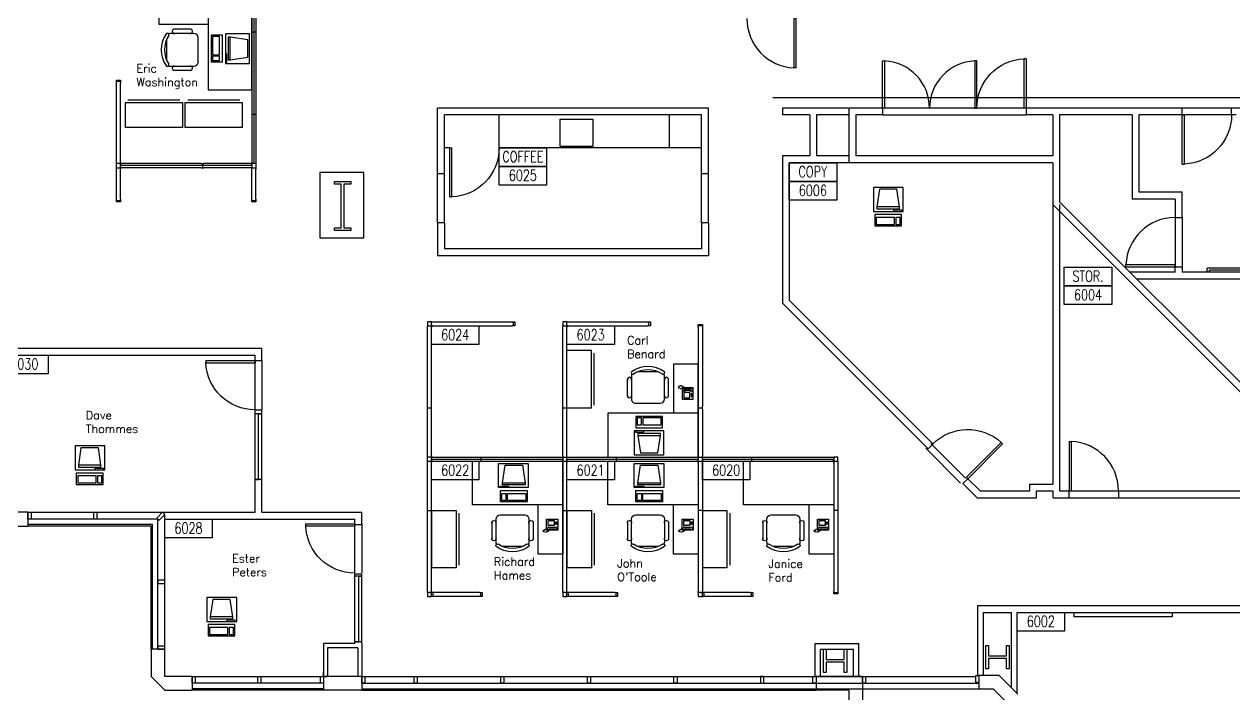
# Model space of a CAD drawing. Header units: inches. Extents: x 843 to 4631, y 843 to 3384.
# Drawn here: x 1351 to 2235, y 2443 to 2933 of the extents above; entities that cross this region are included whole.
import ezdxf
from ezdxf.enums import TextEntityAlignment as Align

# ---------------------------------------------------------------- set-up
doc = ezdxf.new("R2010")
doc.units = ezdxf.units.IN
doc.header["$MEASUREMENT"] = 0
doc.linetypes.add('HIDDEN', pattern=[0.375, 0.25, -0.125])
doc.layers.get('0').update_dxf_attribs({"linetype": 'CONTINUOUS'})
for name, color, linetype in [('A-DOOR-TRIM-3D', 7, 'CONTINUOUS'), ('CHAIRS', 4, 'CONTINUOUS'), ('CPU', 6, 'CONTINUOUS'), ('E-B-CORE', 8, 'CONTINUOUS'), ('E-B-FURR', 6, 'CONTINUOUS'), ('E-B-GLAZ', 8, 'CONTINUOUS'), ('E-B-MULL', 8, 'CONTINUOUS'), ('E-B-SHEL', 2, 'CONTINUOUS'), ('E-C-HEAD', 5, 'CONTINUOUS'), ('E-F-CASE', 4, 'CONTINUOUS'), ('E-F-DOOR', 3, 'CONTINUOUS'), ('E-F-PLMB', 2, 'CONTINUOUS'), ('E-F-SILL', 8, 'CONTINUOUS'), ('E-F-STAIR', 8, 'CONTINUOUS'), ('E-S-COLM', 8, 'CONTINUOUS'), ('EMPLOYEE', 1, 'CONTINUOUS'), ('FURNITURE', 3, 'CONTINUOUS'), ('PANELS_201', 6, 'CONTINUOUS'), ('PHONES', 4, 'CONTINUOUS'), ('RMNUM', 40, 'CONTINUOUS')]:
    doc.layers.add(name, color=color, linetype=linetype)
doc.styles.add('ARCHITXT', font='simplex.shx')
doc.styles.add('ROMANS', font='romans', dxfattribs={"width": 0.75, "height": 8})

# ---------------------------------------------------------------- blocks, each defined once
blk = doc.blocks.new('DR-36')
for p, q in [((0, 36), (0, 0)), ((0, 36), (1.5, 36)), ((1.5, 36), (1.5, 0)), ((0, 0), (1.5, 0))]:
    blk.add_line(p, q)
blk.add_arc((0, 0), 36, 0, 87.61406)
blk = doc.blocks.new('DR-69P')
for points in [[(1.5, 0), (0, 0), (0, 34.5), (1.5, 34.5)], [(67.5, 0), (69, 0), (69, 34.5), (67.5, 34.5)]]:
    blk.add_lwpolyline(points, close=True)
for centre, start, end in [((0, 0), 0, 87.51045), ((69, 0), 92.48955, 180)]:
    blk.add_arc(centre, 34.5, start, end)
blk = doc.blocks.new('RMNUM')
at = {"layer": 'RMNUM'}
blk.add_lwpolyline([(-16.33354, 6.674702), (18.388073, 6.674702), (18.388073, -6.982766), (-16.33354, -6.982766), (-16.33354, 6.674702)], dxfattribs=at)
at = {"layer": 'RMNUM', "style": 'ROMANS', "width": 0.75}
blk.add_attdef('NUMBER', text='', height=8, dxfattribs=at).set_placement((1.027267, 0.114097), align=Align.MIDDLE_CENTER)
blk = doc.blocks.new('DESK2')
for p, q in [((33, 0), (-33, 0)), ((-33, 0), (-33, -68)), ((33, -32), (33, 0)), ((-33, -32), (33, -32)), ((-15, -68), (-15, -32)), ((-33, -68), (-15, -68))]:
    blk.add_line(p, q)
blk = doc.blocks.new('CHAIR7')
for p, q in [((0, 9), (0, -9)), ((20, 12), (3, 12)), ((5.12, 15.04), (17.88, 15.04)), ((23, -7.44), (23, 7.44)), ((3, -12), (20, -12)), ((5.12, -15), (17.88, -15))]:
    blk.add_line(p, q)
for centre, radius, start, end in [((3, 9), 3, 90, 180), ((5.56, 13.54), 1.56, 73.7398, 286.2602), ((17.44, 13.54), 1.56, 253.7398, 106.2602), ((20, 9), 3, 62.41556, 90), ((22.34, 11.12), 1.1, 53.30994, 212.02741), ((4.82, 0), 19.64, 327.57575, 32.42425), ((7, 0), 20, 323.1301, 36.8699), ((3, -9), 3, 180, 270), ((5.56, -13.5), 1.56, 73.7398, 286.2602), ((17.44, -13.5), 1.56, 253.7398, 106.2602), ((20, -9), 3, 270, 297.58444), ((22.34, -11.12), 1.1, 147.97259, 306.69006)]:
    blk.add_arc(centre, radius, start, end)
blk = doc.blocks.new('RECTANG')
for p, q in [((1, 1), (0, 1)), ((0, 1), (0, 0)), ((1, 0), (1, 1)), ((0, 0), (1, 0))]:
    blk.add_line(p, q)
blk = doc.blocks.new('IBMAT', base_point=(61, 306))
for p, q in [((75, 307), (75, 306)), ((81, 307), (75, 307)), ((81, 306), (81, 307))]:
    blk.add_line(p, q)
at = {"xscale": 21, "yscale": 17, "zscale": 21}
blk.add_blockref('RECTANG', (61, 306), dxfattribs=at)
blk = doc.blocks.new('KEYBOARD', base_point=(60, 294))
for p, xscale, yscale, zscale in [((60, 294), 19, 8, 19), ((61, 295), 13, 5, 13), ((75, 295), 3, 5, 3)]:
    blk.add_blockref('RECTANG', p, dxfattribs=dict(xscale=xscale, yscale=yscale, zscale=zscale))
blk = doc.blocks.new('COMPUTER')
for p, q in [((-6.64, 16.23), (-8.5, 3.5)), ((6.08, 16.23), (-6.64, 16.23)), ((8, 3.5), (6.08, 16.23)), ((-8.5, 3.5), (-8.5, 2.04)), ((8, 3.5), (-8.5, 3.5)), ((-8.5, 2.04), (8, 2.04)), ((8, 2.04), (8, 3.5))]:
    blk.add_line(p, q)
at = {"xscale": 1.033846153846154, "yscale": 1.033846153846154, "zscale": 1.033846153846154}
for name, p in [('IBMAT', (-10.86, 0)), ('KEYBOARD', (-10.05, -10.5))]:
    blk.add_blockref(name, p, dxfattribs=at)
blk = doc.blocks.new('FC42X18D')
for p, q in [((-21, 0), (-21, -18)), ((-21, 0), (21, 0)), ((21, -18), (21, 0)), ((-21, -18), (21, -18)), ((-19, -20), (19, -20))]:
    blk.add_line(p, q)
blk = doc.blocks.new('FNPHONE')
for p, q in [((-9.1, 0.22), (-9.7, 0.02)), ((-8.9, 0.62), (-9.5, 0.42)), ((-8.7, 1.02), (-9.3, 0.82)), ((-8.5, 1.42), (-9.1, 1.22)), ((-8.3, 1.82), (-8.9, 1.62)), ((-7.14, 0.56), (-7.5, -0.58)), ((-7.29, 6.54), (-7.29, 1.54)), ((-6.29, 6.54), (-6.29, 1.54)), ((-3.87, 4.85), (-3.87, 4.85)), ((-3.87, 3.91), (-3.87, 3.91)), ((-3.87, 2.97), (-3.87, 2.97)), ((-3.87, 2.03), (-3.87, 2.03)), ((-2.94, 4.85), (-2.94, 4.85)), ((-2.94, 3.91), (-2.94, 3.91)), ((-2.94, 2.97), (-2.94, 2.97)), ((-2.94, 2.03), (-2.94, 2.03)), ((-2, 4.85), (-2, 4.85)), ((-2, 3.91), (-2, 3.91)), ((-2, 2.97), (-2, 2.97)), ((-2, 2.03), (-2, 2.03)), ((-9.3, -0.18), (-9.9, -0.38)), ((-9.3, -0.58), (-9.9, -0.78)), ((-9.3, -0.98), (-9.9, -1.18)), ((-9.3, -1.38), (-9.9, -1.58)), ((-9.1, -1.78), (-9.7, -1.98)), ((-8.9, -2.18), (-9.5, -2.38)), ((-8.43, -2.46), (-9.03, -2.66)), ((-7.9, -1.98), (-8.5, -2.18)), ((-7.7, -1.58), (-8.3, -1.78)), ((-7.5, -1.18), (-8.1, -1.38)), ((-7.3, -0.78), (-7.9, -0.98))]:
    blk.add_line(p, q)
for centre, start, end in [((-6.79, 6.54), 298.49146, 241.50854), ((-6.79, 1.54), 118.49146, 61.50854)]:
    blk.add_arc(centre, 1.05, start, end)
for p, xscale, yscale, zscale in [((-8.21, 0), 8.20528234483245, 8.104073169521023, 8.20528234483245), ((-4.81, 1.25), 3.75, 4.375, 3.75), ((-4.03, 6.72), 2.03125, 0.46875, 2.03125)]:
    blk.add_blockref('RECTANG', p, dxfattribs=dict(xscale=xscale, yscale=yscale, zscale=zscale))

msp = doc.modelspace()

# ---------------------------------------------------------------- linework, layer by layer
msp.add_line((1910.44, 2797.33), (1910.44, 2797.33))
at = {"layer": 'A-DOOR-TRIM-3D'}
for p, q in [((1659.39, 2822.61), (1659.39, 2822.61, 97.5)), ((1664.39, 2822.61), (1664.39, 2822.61, 97.5))]:
    msp.add_line(p, q, dxfattribs=at)
at = {"layer": 'E-B-CORE'}
for p, q in [((1954, 2871.61), (1954, 2831.61)), ((1978.5, 2871.61), (1954, 2871.61)), ((1959, 2866.61), (1959, 2836.61)), ((1978.5, 2866.61), (1959, 2866.61)), ((1978.5, 2871.61), (1978.5, 2866.61)), ((2108, 2871.61), (2083.5, 2871.61)), ((2083.5, 2871.61), (2083.5, 2866.61)), ((2103, 2866.61), (2083.5, 2866.61)), ((2103, 2866.61), (2103, 2836.61)), ((2197.75, 2871.61), (2108, 2871.61)), ((2161, 2866.61), (2108, 2866.61)), ((2108, 2866.61), (2108, 2803.11)), ((2161, 2866.61), (2161, 2805)), ((2166, 2866.61), (2166, 2810)), ((2197.75, 2866.61), (2166, 2866.61)), ((2197.75, 2866.61), (2197.75, 2871.61)), ((2489.01, 2871.61), (2233.75, 2871.61)), ((2233.75, 2866.61), (2233.75, 2871.61)), ((2237, 2866.61), (2233.75, 2866.61)), ((2103, 2831.61), (1954, 2831.61)), ((2103, 2836.61), (1959, 2836.61)), ((2103, 2831.61), (2103, 2801.04)), ((2257.11, 2654), (2108, 2803.11)), ((2192.53, 2805), (2161, 2805)), ((2197.53, 2810), (2166, 2810)), ((2192.53, 2805), (2192.53, 2791.61)), ((2197.53, 2791.61), (2197.53, 2810)), ((2255.04, 2649), (2103, 2801.04)), ((2192.53, 2791.61), (2197.53, 2791.61)), ((2192.53, 2751.61), (2159.5, 2751.61)), ((2192.53, 2751.61), (2192.53, 2755.61)), ((2192.53, 2755.61), (2197.53, 2755.61)), ((2197.53, 2755.61), (2197.53, 2751.61)), ((2407.01, 2751.61), (2197.53, 2751.61)), ((2412.01, 2746.61), (2164.5, 2746.61))]:
    msp.add_line(p, q, dxfattribs=at)
at = {"layer": 'E-B-FURR'}
for p, q in [((1851.39, 2871.61), (1653.39, 2871.61)), ((1653.39, 2823.61), (1653.39, 2871.61)), ((1846.39, 2866.61), (1658.39, 2866.61)), ((1658.39, 2823.61), (1658.39, 2866.61)), ((1846.39, 2823.61), (1846.39, 2866.61)), ((1851.39, 2823.61), (1851.39, 2871.61)), ((1953.39, 2871.61), (1905.39, 2871.61)), ((1905.39, 2871.61), (1905.39, 2866.61)), ((1925.39, 2866.61), (1905.39, 2866.61)), ((1925.39, 2866.61), (1925.39, 2836.61)), ((1930.39, 2866.61), (1930.39, 2836.61)), ((1953.39, 2866.61), (1930.39, 2866.61)), ((1925.39, 2836.61), (1905.39, 2836.61)), ((1905.39, 2836.61), (1905.39, 2729.02)), ((1953.39, 2831.61), (1910.39, 2831.61)), ((1910.39, 2831.61), (1910.39, 2731.09)), ((1953.39, 2836.61), (1930.39, 2836.61)), ((1658.39, 2823.61), (1653.39, 2823.61)), ((1851.39, 2823.61), (1846.39, 2823.61)), ((2103, 2801.04), (2103, 2596.61)), ((2108, 2801.04), (2108, 2591.61)), ((1653.39, 2787.61), (1653.39, 2763.61)), ((1658.39, 2787.61), (1653.39, 2787.61)), ((1658.39, 2787.61), (1658.39, 2768.61)), ((1846.39, 2787.61), (1846.39, 2768.61)), ((1851.39, 2787.61), (1846.39, 2787.61)), ((1851.39, 2787.61), (1851.39, 2763.61)), ((1846.39, 2768.61), (1658.39, 2768.61)), ((1851.39, 2763.61), (1653.39, 2763.61)), ((1905.39, 2729.02), (2011.93, 2622.48)), ((1910.39, 2731.09), (2015.48, 2626)), ((1332.64, 2696), (1525, 2696)), ((1334, 2691), (1520, 2691)), ((1520, 2687), (1520, 2691)), ((1525, 2687), (1525, 2696)), ((1520, 2687), (1525, 2687)), ((1520, 2576), (1520, 2651)), ((1520, 2651), (1525, 2651)), ((1525, 2576), (1525, 2651)), ((2015.6, 2626.13), (2011.93, 2622.48)), ((2040.97, 2600.59), (2037.38, 2597.02)), ((2040.93, 2600.55), (2049.87, 2591.61)), ((2037.38, 2597.02), (2047.8, 2586.61)), ((2049.88, 2591.61), (2086.25, 2591.61)), ((2086.25, 2596.61), (2103, 2596.61)), ((2086.25, 2591.61), (2086.25, 2596.61)), ((2091.25, 2586.49), (2091.25, 2591.61)), ((2091.25, 2591.61), (2103.25, 2591.61)), ((2103.25, 2586.49), (2103.25, 2591.61)), ((2108, 2591.61), (2114.88, 2591.61)), ((2114.88, 2591.82), (2114.88, 2586.61)), ((2150.98, 2591.82), (2150.98, 2586.61)), ((2150.98, 2591.61), (2249.31, 2591.61)), ((2047.81, 2586.61), (2091.25, 2586.61)), ((2103.25, 2586.61), (2114.88, 2586.61)), ((2150.98, 2586.61), (2276.77, 2586.61)), ((1354, 2576), (1452.41, 2576)), ((1452.41, 2576), (1520, 2576)), ((1454, 2476), (1454, 2574.41)), ((1525, 2576), (1598, 2576)), ((1598, 2567), (1598, 2576)), ((1454, 2571), (1593, 2571)), ((1593, 2567), (1593, 2571)), ((1593, 2567), (1598, 2567)), ((1593, 2480), (1593, 2531)), ((1593, 2531), (1598, 2531)), ((1598, 2480), (1598, 2531)), ((2048.39, 2456.63), (2048.39, 2507.85)), ((2048.39, 2507.85), (2255.31, 2507.85)), ((2052.39, 2456.63), (2052.39, 2502.85)), ((2052.39, 2502.85), (2072.97, 2502.85)), ((2072.97, 2447.57), (2072.97, 2502.85)), ((2076.97, 2443.57), (2076.97, 2502.85)), ((2076.97, 2502.85), (2252.25, 2502.85)), ((2118.42, 2502.58), (2118.42, 2499.58)), ((2190.42, 2502.58), (2190.42, 2499.58)), ((2190.42, 2499.58), (2118.42, 2499.58)), ((1570, 2480), (1570, 2456)), ((1593, 2480), (1570, 2480)), ((1573, 2477), (1573, 2456)), ((1595, 2477), (1573, 2477)), ((1595, 2477), (1595, 2456)), ((1598, 2480), (1598, 2456)), ((1929.39, 2456), (1929.39, 2480)), ((1929.39, 2480), (1961.39, 2480)), ((1933.39, 2456), (1933.39, 2476)), ((1933.39, 2476), (1957.39, 2476)), ((1957.39, 2456), (1957.39, 2476)), ((1961.39, 2456), (1961.39, 2480)), ((1474, 2456), (1572.41, 2456)), ((1598, 2456), (2046.73, 2456))]:
    msp.add_line(p, q, dxfattribs=at)
msp.add_lwpolyline([(1599.39, 2824.61), (1567.39, 2824.61), (1567.39, 2776.61), (1599.39, 2776.61)], close=True, dxfattribs=at)
at = {"layer": 'E-B-GLAZ'}
for p, q in [((1449, 2571), (1354, 2571)), ((1445, 2567), (1354, 2567)), ((1444, 2566), (1354, 2566)), ((1444, 2476), (1444, 2566)), ((1445, 2476), (1445, 2567)), ((1449, 2476), (1449, 2571)), ((1570, 2451), (1474, 2451)), ((1598, 2451), (2049, 2451)), ((1570, 2447), (1474, 2447)), ((1570, 2446), (1474, 2446)), ((1598, 2447), (2049, 2447)), ((1598, 2446), (1930, 2446))]:
    msp.add_line(p, q, dxfattribs=at)
for points in [[(1524.92, 2600.12), (1519.92, 2600.12), (1522.56, 2600.12), (1522.56, 2648.12), (1524.92, 2648.12), (1519.92, 2648.12)], [(1598.11, 2481.21), (1593.11, 2481.21), (1595.75, 2481.21), (1595.75, 2529.21), (1598.11, 2529.21), (1593.11, 2529.21)]]:
    msp.add_lwpolyline(points, dxfattribs=at)
at = {"layer": 'E-B-MULL'}
for points in [[(1354, 2571), (1354, 2576), (1356.25, 2576), (1356.25, 2571)], [(1402.08, 2571), (1402.08, 2576), (1404.33, 2576), (1404.33, 2571)], [(1449.8, 2570.2), (1454, 2574.41), (1452.41, 2576), (1448.2, 2571.8)], [(1449, 2524.08), (1454, 2524.08), (1454, 2526.33), (1449, 2526.33)], [(1449, 2476), (1454, 2476), (1454, 2478.25), (1449, 2478.25)], [(1474, 2451), (1474, 2456), (1476.25, 2456), (1476.25, 2451)], [(1522.08, 2451), (1522.08, 2456), (1524.33, 2456), (1524.33, 2451)], [(1567.75, 2451), (1567.75, 2456), (1570, 2456), (1570, 2451)], [(1598, 2451), (1598, 2456), (1600.25, 2456), (1600.25, 2451)], [(1636.25, 2451), (1636.25, 2456), (1638.5, 2456), (1638.5, 2451)], [(1699.56, 2451), (1699.56, 2456), (1701.81, 2456), (1701.81, 2451)], [(1762.88, 2451), (1762.88, 2456), (1765.12, 2456), (1765.12, 2451)], [(1826.19, 2451), (1826.19, 2456), (1828.44, 2456), (1828.44, 2451)], [(1891.75, 2451), (1891.75, 2456), (1889.5, 2456), (1889.5, 2451)], [(1927.75, 2451), (1927.75, 2456), (1930, 2456), (1930, 2451)], [(1963.98, 2451), (1963.98, 2456), (1966.23, 2456), (1966.23, 2451)], [(2046.73, 2451.63), (2046.73, 2456.63), (2048.98, 2456.63), (2048.98, 2451.63)]]:
    msp.add_lwpolyline(points, close=True, dxfattribs=at)
at = {"layer": 'E-B-SHEL'}
for p, q in [((1354, 2576), (1334, 2576)), ((1354, 2576), (1354, 2566)), ((1334, 2566), (1354, 2566)), ((1454, 2476), (1444, 2476)), ((1444, 2476), (1444, 2456)), ((1454, 2456), (1454, 2476)), ((1444, 2456), (1454, 2446)), ((1474, 2456), (1454, 2456)), ((1474, 2456), (1474, 2446)), ((1598, 2456), (1570, 2456)), ((1570, 2456), (1570, 2446)), ((1598, 2456), (1598, 2446)), ((1930, 2456), (1930, 2446)), ((1964, 2456), (1930, 2456)), ((1964, 2456), (1964, 2336)), ((2049, 2456.63), (2049, 2446.63)), ((2063.9, 2456.63), (2049, 2456.63)), ((2077.53, 2443.01), (2063.9, 2456.63)), ((1454, 2446), (1474, 2446)), ((1598, 2446), (1570, 2446)), ((1954, 2446), (1930, 2446)), ((1954, 2446), (1954, 2366)), ((2059.76, 2446.63), (2049, 2446.63)), ((2070.43, 2435.97), (2059.76, 2446.63))]:
    msp.add_line(p, q, dxfattribs=at)
at = {"layer": 'E-C-HEAD'}
for p, q in [((2587.43, 2879.11), (1898.5, 2879.11)), ((2083.5, 2871.61), (1978.5, 2871.61)), ((1978.5, 2866.61), (2083.5, 2866.61)), ((2233.75, 2871.61), (2197.75, 2871.61)), ((2233.75, 2866.61), (2197.75, 2866.61)), ((1653.39, 2787.98), (1653.39, 2823.98)), ((1658.39, 2787.98), (1658.39, 2823.98)), ((1846.39, 2787.61), (1846.39, 2823.61)), ((1851.39, 2787.61), (1851.39, 2823.61)), ((2192.53, 2791.61), (2192.53, 2755.61)), ((2197.53, 2791.61), (2197.53, 2755.61)), ((1520, 2651), (1520, 2687)), ((1525, 2687), (1525, 2651)), ((2039.27, 2600.97), (2013.81, 2626.43)), ((2035.73, 2597.44), (2010.28, 2622.89)), ((2150.76, 2591.4), (2114.76, 2591.4)), ((2150.76, 2586.4), (2114.76, 2586.4)), ((1593, 2531.65), (1593, 2567.65)), ((1598, 2567.65), (1598, 2531.65))]:
    msp.add_line(p, q, dxfattribs=at)
at = {"layer": 'E-F-CASE'}
for p, q in [((1698.39, 2842.61), (1698.39, 2866.61)), ((1662.39, 2842.61), (1658.39, 2842.61)), ((1846.39, 2842.61), (1698.39, 2842.61))]:
    msp.add_line(p, q, dxfattribs=at)
at = {"layer": 'E-F-CASE', "linetype": 'HIDDEN'}
msp.add_line((1822.86, 2842.61), (1822.86, 2866.61), dxfattribs=at)
at = {"layer": 'E-F-PLMB'}
for p, q in [((1743, 2843.51), (1743, 2863.51)), ((1743, 2863.51), (1767, 2863.51)), ((1767, 2863.51), (1767, 2843.51)), ((1767, 2843.51), (1743, 2843.51))]:
    msp.add_line(p, q, dxfattribs=at)
at = {"layer": 'E-F-SILL'}
msp.add_lwpolyline([(1570, 2456), (1570, 2456), (1570, 2459), (1570, 2459)], dxfattribs=at)
at = {"layer": 'E-F-STAIR'}
for p, q in [((2301.31, 2754.61), (2216, 2754.61)), ((2216, 2751.61), (2216, 2754.61)), ((2302.17, 2753.11), (2217.5, 2753.11)), ((2217.5, 2751.61), (2217.5, 2753.11))]:
    msp.add_line(p, q, dxfattribs=at)
at = {"layer": 'E-S-COLM'}
for points in [[(1578, 2816), (1578, 2818), (1590, 2818), (1590, 2816), (1585, 2816), (1585, 2784), (1590, 2784), (1590, 2782), (1578, 2782), (1578, 2784), (1583, 2784), (1583, 2816)], [(1950.5, 2475.95), (1952.5, 2475.95), (1952.5, 2458.95), (1950.5, 2458.95), (1950.5, 2466.45), (1937.5, 2466.45), (1937.5, 2458.95), (1935.5, 2458.95), (1935.5, 2475.95), (1937.5, 2475.95), (1937.5, 2468.45), (1950.5, 2468.45)], [(2069.2, 2478.63), (2071.2, 2478.63), (2071.2, 2461.63), (2069.2, 2461.63), (2069.2, 2469.13), (2056.2, 2469.13), (2056.2, 2461.63), (2054.2, 2461.63), (2054.2, 2478.63), (2056.2, 2478.63), (2056.2, 2471.13), (2069.2, 2471.13)]]:
    msp.add_lwpolyline(points, close=True, dxfattribs=at)
at = {"layer": 'PANELS_201', "linetype": 'Continuous'}
for p, q in [((1648.93, 2514.42), (1648.93, 2517.42)), ((1747.93, 2514.42), (1747.93, 2517.42)), ((1846.93, 2514.42), (1846.93, 2517.42))]:
    msp.add_line(p, q, dxfattribs=at)
for points in [[(1517.64, 2950), (1517.64, 2928)], [(1519.14, 2951), (1519.14, 2927)], [(1520.64, 2950), (1520.64, 2928)], [(1517.64, 2928), (1517.64, 2926)], [(1520.64, 2927), (1517.64, 2927)], [(1519.14, 2927), (1519.14, 2867)], [(1520.64, 2928), (1520.64, 2926)], [(1517.64, 2926), (1517.64, 2868)], [(1520.64, 2926), (1520.64, 2868)], [(1418.64, 2890), (1418.64, 2891), (1418.64, 2892), (1421.64, 2892), (1421.64, 2890)], [(1421.64, 2891), (1418.64, 2891)], [(1418.64, 2832), (1418.64, 2890)], [(1421.64, 2832), (1421.64, 2890)], [(1517.64, 2868), (1517.64, 2866)], [(1520.64, 2867), (1517.64, 2867)], [(1517.64, 2866), (1517.64, 2832)], [(1519.14, 2867), (1519.14, 2831)], [(1520.64, 2868), (1520.64, 2866)], [(1520.64, 2866), (1520.64, 2832)], [(1421.64, 2832), (1421.64, 2831), (1418.64, 2831), (1418.64, 2832)], [(1418.64, 2828), (1418.64, 2831)], [(1422.64, 2828), (1421.64, 2828), (1421.64, 2831), (1422.64, 2831)], [(1481.64, 2829.5), (1421.64, 2829.5)], [(1480.64, 2831), (1422.64, 2831)], [(1480.64, 2831), (1482.64, 2831)], [(1481.64, 2831), (1481.64, 2828)], [(1517.64, 2829.5), (1481.64, 2829.5)], [(1516.64, 2831), (1482.64, 2831)], [(1516.64, 2831), (1517.64, 2831), (1517.64, 2828), (1516.64, 2828)], [(1520.64, 2832), (1520.64, 2831), (1517.64, 2831), (1517.64, 2832)], [(1520.64, 2831), (1520.64, 2828)], [(1418.64, 2827), (1418.64, 2828), (1421.64, 2828), (1421.64, 2827)], [(1418.64, 2805), (1418.64, 2827)], [(1421.64, 2805), (1421.64, 2827)], [(1480.64, 2828), (1422.64, 2828)], [(1480.64, 2828), (1482.64, 2828)], [(1516.64, 2828), (1482.64, 2828)], [(1517.64, 2827), (1517.64, 2828), (1520.64, 2828), (1520.64, 2827)], [(1517.64, 2805), (1517.64, 2827)], [(1520.64, 2805), (1520.64, 2827)], [(1421.64, 2805), (1421.64, 2804), (1421.64, 2803), (1418.64, 2803), (1418.64, 2805)], [(1418.64, 2804), (1421.64, 2804)], [(1520.64, 2805), (1520.64, 2804), (1520.64, 2803), (1517.64, 2803), (1517.64, 2805)], [(1517.64, 2804), (1520.64, 2804)], [(1648.93, 2715.42), (1645.93, 2715.42), (1645.93, 2712.42)], [(1649.93, 2712.42), (1648.93, 2712.42), (1648.93, 2715.42), (1649.93, 2715.42)], [(1649.93, 2715.42), (1707.93, 2715.42)], [(1707.93, 2715.42), (1708.93, 2715.42), (1709.93, 2715.42), (1709.93, 2712.42), (1707.93, 2712.42)], [(1708.93, 2712.42), (1708.93, 2715.42)], [(1747.93, 2715.42), (1744.93, 2715.42), (1744.93, 2712.42)], [(1748.93, 2712.42), (1747.93, 2712.42), (1747.93, 2715.42), (1748.93, 2715.42)], [(1748.93, 2715.42), (1806.93, 2715.42)], [(1806.93, 2715.42), (1807.93, 2715.42), (1808.93, 2715.42), (1808.93, 2712.42), (1806.93, 2712.42)], [(1807.93, 2712.42), (1807.93, 2715.42)], [(1645.93, 2711.42), (1645.93, 2712.42), (1648.93, 2712.42), (1648.93, 2711.42)], [(1645.93, 2653.42), (1645.93, 2711.42)], [(1648.93, 2653.42), (1648.93, 2711.42)], [(1649.93, 2712.42), (1707.93, 2712.42)], [(1744.93, 2711.42), (1744.93, 2712.42), (1747.93, 2712.42), (1747.93, 2711.42)], [(1744.93, 2653.42), (1744.93, 2711.42)], [(1747.93, 2653.42), (1747.93, 2711.42)], [(1748.93, 2712.42), (1806.93, 2712.42)], [(1843.93, 2711.42), (1843.93, 2712.42), (1843.93, 2713.42), (1846.93, 2713.42), (1846.93, 2711.42)], [(1846.93, 2712.42), (1843.93, 2712.42)], [(1843.93, 2711.42), (1843.93, 2653.42)], [(1846.93, 2711.42), (1846.93, 2653.42)], [(1645.93, 2651.42), (1645.93, 2653.42)], [(1645.93, 2652.42), (1648.93, 2652.42)], [(1648.93, 2651.42), (1648.93, 2653.42)], [(1744.93, 2651.42), (1744.93, 2653.42)], [(1744.93, 2652.42), (1747.93, 2652.42)], [(1747.93, 2651.42), (1747.93, 2653.42)], [(1843.93, 2651.42), (1843.93, 2653.42)], [(1843.93, 2652.42), (1846.93, 2652.42)], [(1846.93, 2651.42), (1846.93, 2653.42)], [(1645.93, 2617.42), (1645.93, 2651.42)], [(1648.93, 2617.42), (1648.93, 2651.42)], [(1744.93, 2617.42), (1744.93, 2651.42)], [(1747.93, 2617.42), (1747.93, 2651.42)], [(1843.93, 2651.42), (1843.93, 2617.42)], [(1846.93, 2651.42), (1846.93, 2617.42)], [(1648.93, 2617.42), (1648.93, 2616.42), (1645.93, 2616.42), (1645.93, 2617.42)], [(1744.93, 2617.42), (1744.93, 2616.42), (1747.93, 2616.42), (1747.93, 2617.42)], [(1843.93, 2617.42), (1843.93, 2616.42), (1846.93, 2616.42), (1846.93, 2617.42)], [(1645.93, 2613.42), (1645.93, 2616.42)], [(1645.93, 2612.42), (1645.93, 2613.42), (1648.93, 2613.42), (1648.93, 2612.42)], [(1645.93, 2578.42), (1645.93, 2612.42)], [(1649.93, 2613.42), (1648.93, 2613.42), (1648.93, 2616.42), (1649.93, 2616.42)], [(1648.93, 2614.92), (1684.93, 2614.92)], [(1648.93, 2578.42), (1648.93, 2612.42)], [(1649.93, 2616.42), (1683.93, 2616.42)], [(1649.93, 2613.42), (1683.93, 2613.42)], [(1683.93, 2616.42), (1685.93, 2616.42)], [(1683.93, 2613.42), (1685.93, 2613.42)], [(1684.93, 2616.42), (1684.93, 2613.42)], [(1684.93, 2614.92), (1744.93, 2614.92)], [(1685.93, 2616.42), (1743.93, 2616.42)], [(1685.93, 2613.42), (1743.93, 2613.42)], [(1743.93, 2616.42), (1744.93, 2616.42), (1744.93, 2613.42), (1743.93, 2613.42)], [(1744.93, 2612.42), (1744.93, 2613.42), (1747.93, 2613.42), (1747.93, 2612.42)], [(1744.93, 2578.42), (1744.93, 2612.42)], [(1748.93, 2613.42), (1747.93, 2613.42), (1747.93, 2616.42), (1748.93, 2616.42)], [(1747.93, 2614.92), (1783.93, 2614.92)], [(1747.93, 2578.42), (1747.93, 2612.42)], [(1748.93, 2616.42), (1782.93, 2616.42)], [(1748.93, 2613.42), (1782.93, 2613.42)], [(1782.93, 2616.42), (1784.93, 2616.42)], [(1782.93, 2613.42), (1784.93, 2613.42)], [(1783.93, 2616.42), (1783.93, 2613.42)], [(1783.93, 2614.92), (1843.93, 2614.92)], [(1784.93, 2616.42), (1842.93, 2616.42)], [(1784.93, 2613.42), (1842.93, 2613.42)], [(1842.93, 2616.42), (1843.93, 2616.42), (1843.93, 2613.42), (1842.93, 2613.42)], [(1843.93, 2612.42), (1843.93, 2613.42), (1846.93, 2613.42), (1846.93, 2612.42)], [(1843.93, 2612.42), (1843.93, 2578.42)], [(1847.93, 2613.42), (1846.93, 2613.42), (1846.93, 2616.42), (1847.93, 2616.42)], [(1846.93, 2614.92), (1882.93, 2614.92)], [(1846.93, 2612.42), (1846.93, 2578.42)], [(1847.93, 2616.42), (1881.93, 2616.42)], [(1847.93, 2613.42), (1881.93, 2613.42)], [(1881.93, 2616.42), (1883.93, 2616.42)], [(1881.93, 2613.42), (1883.93, 2613.42)], [(1882.93, 2616.42), (1882.93, 2613.42)], [(1882.93, 2614.92), (1942.93, 2614.92)], [(1883.93, 2616.42), (1941.93, 2616.42)], [(1883.93, 2613.42), (1941.93, 2613.42)], [(1941.93, 2616.42), (1942.93, 2616.42), (1942.93, 2613.42), (1941.93, 2613.42)], [(1945.93, 2613.42), (1945.93, 2616.42), (1942.93, 2616.42)], [(1942.93, 2612.42), (1942.93, 2613.42), (1945.93, 2613.42), (1945.93, 2612.42)], [(1942.93, 2612.42), (1942.93, 2578.42)], [(1945.93, 2612.42), (1945.93, 2578.42)], [(1645.93, 2576.42), (1645.93, 2578.42)], [(1645.93, 2577.42), (1648.93, 2577.42)], [(1645.93, 2518.42), (1645.93, 2576.42)], [(1648.93, 2576.42), (1648.93, 2578.42)], [(1648.93, 2518.42), (1648.93, 2576.42)], [(1744.93, 2576.42), (1744.93, 2578.42)], [(1744.93, 2577.42), (1747.93, 2577.42)], [(1744.93, 2518.42), (1744.93, 2576.42)], [(1747.93, 2576.42), (1747.93, 2578.42)], [(1747.93, 2518.42), (1747.93, 2576.42)], [(1843.93, 2578.42), (1843.93, 2576.42)], [(1846.93, 2577.42), (1843.93, 2577.42)], [(1843.93, 2576.42), (1843.93, 2518.42)], [(1846.93, 2578.42), (1846.93, 2576.42)], [(1846.93, 2576.42), (1846.93, 2518.42)], [(1942.93, 2578.42), (1942.93, 2576.42)], [(1945.93, 2577.42), (1942.93, 2577.42)], [(1942.93, 2576.42), (1942.93, 2518.42)], [(1945.93, 2578.42), (1945.93, 2576.42)], [(1945.93, 2576.42), (1945.93, 2518.42)], [(1648.93, 2518.42), (1648.93, 2517.42), (1645.93, 2517.42), (1645.93, 2518.42)], [(1645.93, 2517.42), (1645.93, 2514.42), (1648.93, 2514.42)], [(1647.93, 2517.42), (1648.93, 2517.42), (1649.93, 2517.42), (1649.93, 2514.42), (1647.93, 2514.42)], [(1649.93, 2514.42), (1648.93, 2514.42), (1648.93, 2517.42), (1649.93, 2517.42)], [(1683.93, 2517.42), (1649.93, 2517.42)], [(1683.93, 2514.42), (1649.93, 2514.42)], [(1683.93, 2517.42), (1684.93, 2517.42), (1685.93, 2517.42), (1685.93, 2514.42), (1683.93, 2514.42)], [(1684.93, 2514.42), (1684.93, 2517.42)], [(1747.93, 2518.42), (1747.93, 2517.42), (1744.93, 2517.42), (1744.93, 2518.42)], [(1744.93, 2517.42), (1744.93, 2514.42), (1747.93, 2514.42)], [(1746.93, 2517.42), (1747.93, 2517.42), (1748.93, 2517.42), (1748.93, 2514.42), (1746.93, 2514.42)], [(1748.93, 2514.42), (1747.93, 2514.42), (1747.93, 2517.42), (1748.93, 2517.42)], [(1782.93, 2517.42), (1748.93, 2517.42)], [(1782.93, 2514.42), (1748.93, 2514.42)], [(1782.93, 2517.42), (1783.93, 2517.42), (1784.93, 2517.42), (1784.93, 2514.42), (1782.93, 2514.42)], [(1783.93, 2514.42), (1783.93, 2517.42)], [(1846.93, 2518.42), (1846.93, 2517.42), (1843.93, 2517.42), (1843.93, 2518.42)], [(1843.93, 2517.42), (1843.93, 2514.42), (1846.93, 2514.42)], [(1845.93, 2517.42), (1846.93, 2517.42), (1847.93, 2517.42), (1847.93, 2514.42), (1845.93, 2514.42)], [(1847.93, 2514.42), (1846.93, 2514.42), (1846.93, 2517.42), (1847.93, 2517.42)], [(1881.93, 2517.42), (1847.93, 2517.42)], [(1881.93, 2514.42), (1847.93, 2514.42)], [(1881.93, 2517.42), (1882.93, 2517.42), (1883.93, 2517.42), (1883.93, 2514.42), (1881.93, 2514.42)], [(1882.93, 2514.42), (1882.93, 2517.42)], [(1945.93, 2518.42), (1945.93, 2517.42), (1945.93, 2516.42), (1942.93, 2516.42), (1942.93, 2518.42)], [(1942.93, 2517.42), (1945.93, 2517.42)]]:
    msp.add_lwpolyline(points, dxfattribs=at)

# ---------------------------------------------------------------- block references
for p, values in [((1714.72, 2835.94), {'NUMBER': 'COFFEE'}), ((1926.72, 2824.94), {'NUMBER': 'COPY'}), ((1714.72, 2822.28), {'NUMBER': '6025'}), ((1926.72, 2811.28), {'NUMBER': '6006'}), ((2127.8, 2748.59), {'NUMBER': 'STOR.'}), ((2127.8, 2734.93), {'NUMBER': '6004'}), ((1665.27, 2705.74), {'NUMBER': '6024'}), ((1764.27, 2705.74), {'NUMBER': '6023'}), ((1350.33, 2684.33), {'NUMBER': '6030'}), ((1665.27, 2606.74), {'NUMBER': '6022'}), ((1764.27, 2606.74), {'NUMBER': '6021'}), ((1863.27, 2606.74), {'NUMBER': '6020'}), ((1470.33, 2564.33), {'NUMBER': '6028'}), ((2093.3, 2496.18), {'NUMBER': '6002'})]:
    msp.add_blockref('RMNUM', p).add_auto_attribs(values)
at = {"layer": 'CHAIRS', "lineweight": -3}
for p, rotation in [((1478.32, 2914.23), 180), ((1807.17, 2655.73), 89.99999999999999)]:
    msp.add_blockref('CHAIR7', p, dxfattribs=dict(at, rotation=rotation))
at = {"layer": 'CHAIRS', "lineweight": -3, "xscale": -1, "rotation": 90}
for p in [(1708.17, 2574.1), (1807.17, 2574.1), (1906.17, 2574.1)]:
    msp.add_blockref('CHAIR7', p, dxfattribs=at)
at = {"layer": 'CPU', "lineweight": -3}
for p, rotation in [((1498.41, 2914.94), 270), ((1807.87, 2635.64), 180)]:
    msp.add_blockref('COMPUTER', p, dxfattribs=dict(at, rotation=rotation))
for p in [(1982.96, 2795.99), (1399.39, 2606.97), (1495.71, 2496.1)]:
    msp.add_blockref('COMPUTER', p, dxfattribs=at)
at = {"layer": 'CPU', "lineweight": -3, "xscale": -1}
for p in [(1708.87, 2594.19), (1807.87, 2594.19)]:
    msp.add_blockref('COMPUTER', p, dxfattribs=at)
at = {"layer": 'E-F-CASE', "extrusion": (0, 0, -1), "zscale": -1, "rotation": 180}
msp.add_blockref('DR-36', (-1662.39, 2842.61), dxfattribs=at)
msp.add_blockref('DR-36', (-1662.39, 2842.61), dxfattribs=at)
at = {"layer": 'E-F-DOOR'}
for p, rotation in [((1915.5, 2937), 180), ((2192.53, 2755.61), 90), ((2115, 2591.88), 359.981038)]:
    msp.add_blockref('DR-36', p, dxfattribs=dict(at, rotation=rotation))
msp.add_blockref('DR-69P', (1978.5, 2871.61), dxfattribs=at)
at = {"layer": 'E-F-DOOR', "xscale": -1}
msp.add_blockref('DR-36', (2083.5, 2871.61), dxfattribs=at)
for p, rotation in [((2197.75, 2866.61), 180), ((1519.98, 2686.94), 90), ((2040.97, 2600.59), 315.018962), ((1592.98, 2567.59), 90)]:
    msp.add_blockref('DR-36', p, dxfattribs=dict(at, rotation=rotation))
at = {"layer": 'FURNITURE', "lineweight": -3}
for name, p, rotation in [('DESK2', (1517.64, 2918), 270), ('FC42X18D', (1446.13, 2857.37), 180), ('FC42X18D', (1489.78, 2857.37), 180), ('FC42X18D', (1747.93, 2673.42), 89.99999999999999), ('DESK2', (1810.93, 2616.42), 180)]:
    msp.add_blockref(name, p, dxfattribs=dict(at, rotation=rotation))
at = {"layer": 'FURNITURE', "lineweight": -3, "xscale": -1}
for p in [(1711.93, 2613.42), (1810.93, 2613.42), (1909.93, 2613.42)]:
    msp.add_blockref('DESK2', p, dxfattribs=at)
at = {"layer": 'FURNITURE', "lineweight": -3, "xscale": -1, "rotation": 90}
for p in [(1648.93, 2556.42), (1747.93, 2556.42), (1846.93, 2556.42)]:
    msp.add_blockref('FC42X18D', p, dxfattribs=at)
at = {"layer": 'PHONES', "lineweight": -3, "rotation": 270}
msp.add_blockref('FNPHONE', (1832.08, 2658.75), dxfattribs=at)
at = {"layer": 'PHONES', "lineweight": -3, "xscale": -1, "rotation": 270}
for p in [(1733.08, 2571.09), (1832.08, 2571.09), (1931.08, 2571.09)]:
    msp.add_blockref('FNPHONE', p, dxfattribs=at)

# ---------------------------------------------------------------- texts
at = {"layer": 'EMPLOYEE', "lineweight": -3, "char_height": 6, "attachment_point": 1, "style": 'ARCHITXT'}
for s, insert, width in [('\\A1;Eric\\PWashington', (1433.31, 2903.64), 43.5839), ('\\A1;Carl\\PBenard', (1791.95, 2704.78), 25.809), ('\\A1;Dave\\PThommes', (1396.28, 2650.02), 36.7408), ('\\A1;Ester\\PPeters', (1503.21, 2545.29), 23.2551), ('\\A1;Richard\\PHames', (1694.56, 2542.93), 27.618), ("\\A1;John\\PO'Toole", (1784.73, 2541.75), 28.3342), ('\\A1;Janice\\PFord', (1895.16, 2541.42), 23.6562)]:
    msp.add_mtext(s, dxfattribs=dict(at, insert=insert, width=width))

doc.saveas('drawing.dxf')
